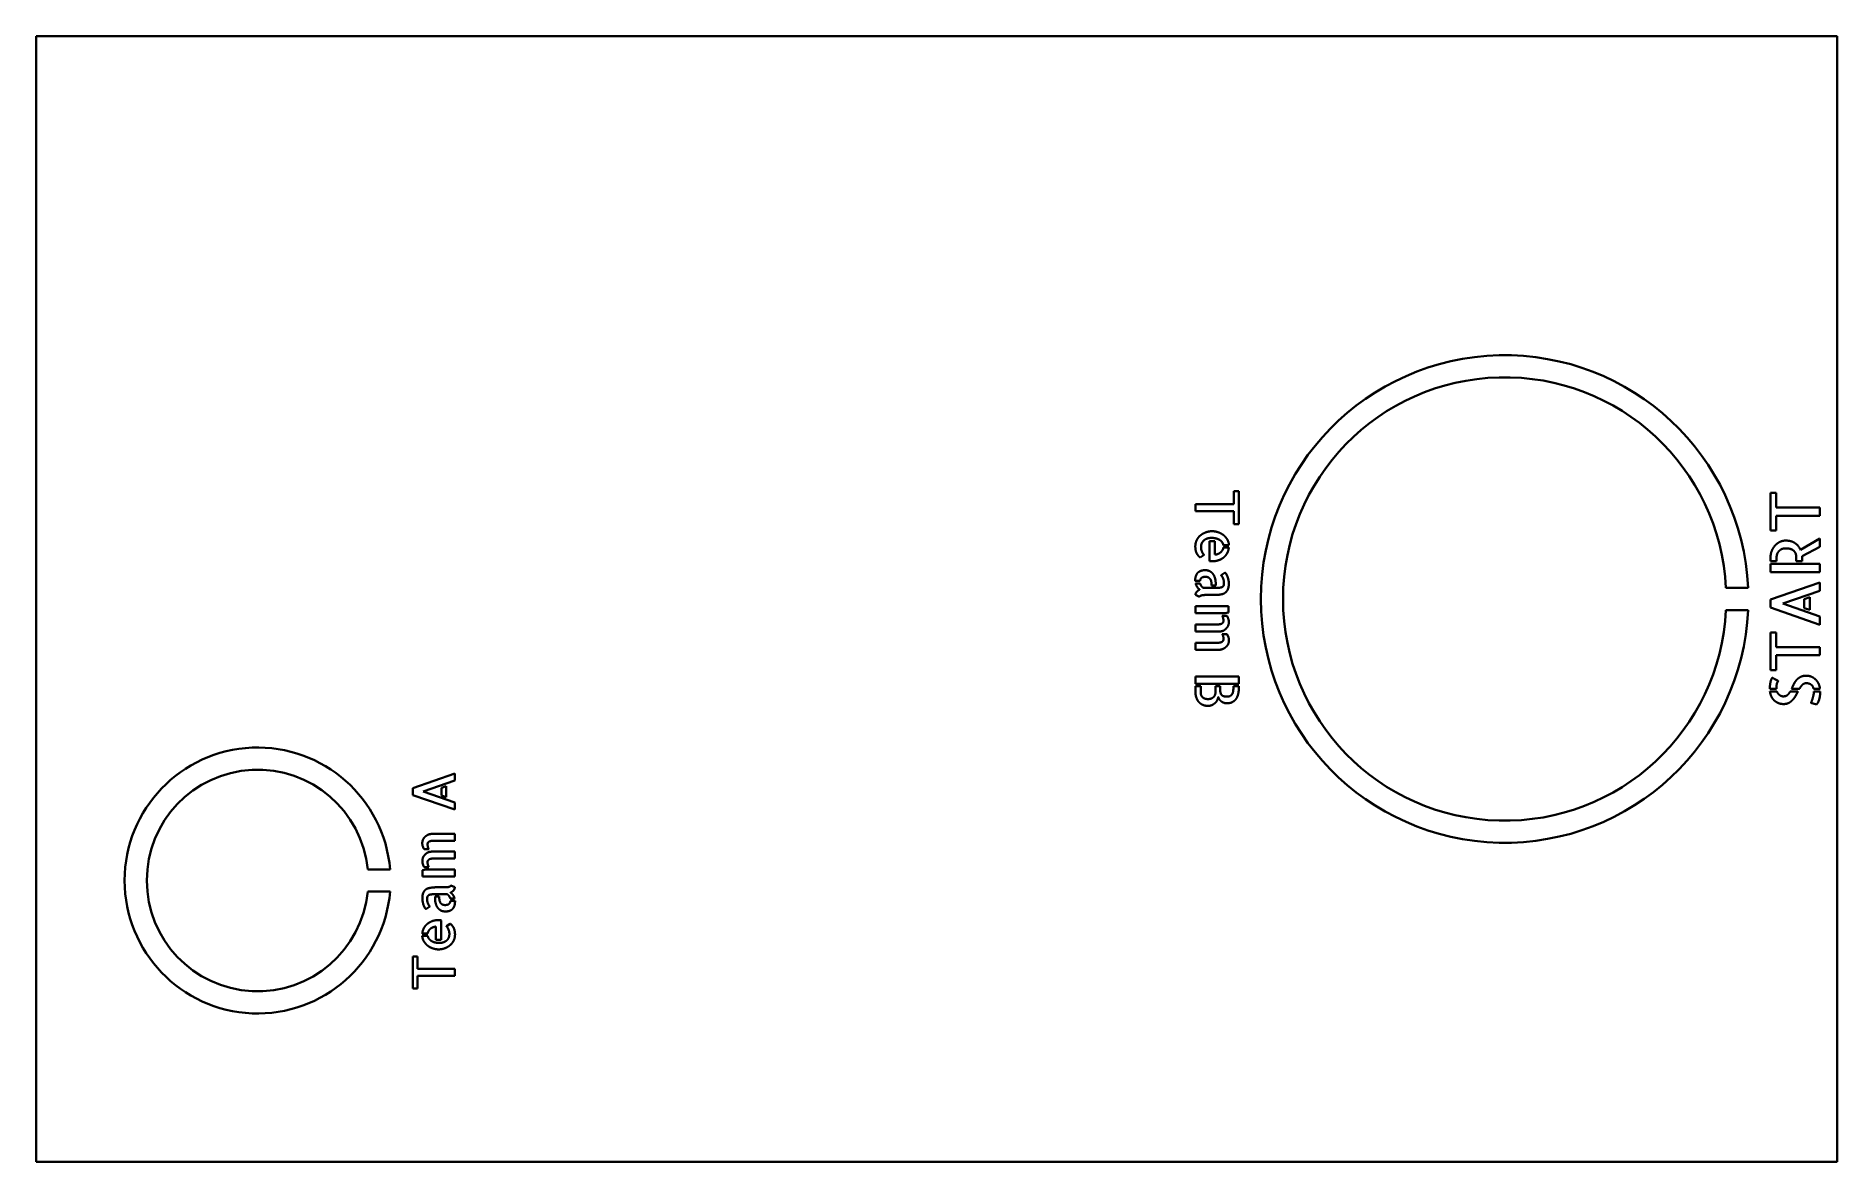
# Model space of a CAD drawing. Header units: inches. Extents: x 1 to 17, y -17 to -7.
import ezdxf

# ---------------------------------------------------------------- set-up
doc = ezdxf.new("R2010")
doc.units = ezdxf.units.IN
doc.header["$MEASUREMENT"] = 0
doc.layers.add('Visible', color=7, linetype='Continuous', lineweight=40)

msp = doc.modelspace()

# ---------------------------------------------------------------- linework, layer by layer
at = {"layer": 'Visible'}
for p, q in [((0.961, -17), (0.961, -7)), ((0.961, -7), (16.961, -7)), ((16.961, -17), (16.961, -7)), ((11.262, -11.22), (11.262, -11.157)), ((11.262, -11.157), (11.603, -11.157)), ((11.603, -11.157), (11.603, -11.042)), ((11.603, -11.042), (11.646, -11.042)), ((11.646, -11.042), (11.646, -11.334)), ((16.37, -11.391), (16.37, -11.057)), ((16.37, -11.057), (16.419, -11.057)), ((16.419, -11.057), (16.419, -11.188)), ((16.419, -11.188), (16.809, -11.188)), ((16.809, -11.188), (16.809, -11.26)), ((11.603, -11.22), (11.262, -11.22)), ((11.603, -11.334), (11.603, -11.22)), ((11.646, -11.334), (11.603, -11.334)), ((16.809, -11.26), (16.419, -11.26)), ((16.419, -11.26), (16.419, -11.391)), ((11.387, -11.663), (11.387, -11.485)), ((11.387, -11.485), (11.433, -11.485)), ((11.433, -11.485), (11.433, -11.605)), ((16.419, -11.391), (16.37, -11.391)), ((16.636, -11.563), (16.809, -11.463)), ((16.809, -11.463), (16.809, -11.538)), ((11.338, -11.609), (11.303, -11.632)), ((11.559, -11.521), (11.509, -11.521)), ((11.509, -11.542), (11.558, -11.542)), ((16.37, -11.665), (16.37, -11.634)), ((16.424, -11.665), (16.37, -11.665)), ((16.424, -11.636), (16.424, -11.665)), ((16.598, -11.665), (16.598, -11.624)), ((16.651, -11.665), (16.598, -11.665)), ((16.809, -11.538), (16.65, -11.621)), ((16.651, -11.631), (16.651, -11.665)), ((11.489, -11.788), (11.525, -11.765)), ((16.37, -11.761), (16.37, -11.689)), ((16.37, -11.689), (16.809, -11.689)), ((16.809, -11.761), (16.37, -11.761)), ((16.809, -11.689), (16.809, -11.761)), ((11.302, -11.84), (11.26, -11.84)), ((11.296, -11.981), (11.261, -11.964)), ((11.263, -11.861), (11.303, -11.861)), ((11.331, -11.901), (11.441, -11.901)), ((11.421, -11.964), (11.349, -11.964)), ((11.404, -11.88), (11.404, -11.869)), ((11.441, -11.88), (11.404, -11.88)), ((11.441, -11.857), (11.441, -11.88)), ((15.974, -11.902), (16.171, -11.902)), ((16.371, -12.004), (16.809, -11.852)), ((16.809, -11.926), (16.48, -12.039)), ((16.67, -12), (16.718, -11.983)), ((16.718, -11.983), (16.718, -12.097)), ((16.809, -11.852), (16.809, -11.926)), ((11.262, -12.127), (11.262, -12.064)), ((11.262, -12.064), (11.555, -12.064)), ((11.525, -12.127), (11.262, -12.127)), ((11.5, -12.149), (11.541, -12.149)), ((11.555, -12.121), (11.525, -12.127)), ((11.555, -12.064), (11.555, -12.121)), ((15.974, -12.098), (16.171, -12.098)), ((16.371, -12.075), (16.371, -12.004)), ((16.809, -12.229), (16.371, -12.075)), ((16.48, -12.039), (16.809, -12.154)), ((16.67, -12.08), (16.67, -12)), ((16.718, -12.097), (16.67, -12.08)), ((16.809, -12.154), (16.809, -12.229)), ((11.262, -12.289), (11.262, -12.226)), ((11.262, -12.226), (11.455, -12.226)), ((11.427, -12.289), (11.262, -12.289)), ((11.5, -12.311), (11.541, -12.311)), ((16.37, -12.631), (16.37, -12.297)), ((16.37, -12.297), (16.419, -12.297)), ((16.419, -12.297), (16.419, -12.428)), ((11.262, -12.452), (11.262, -12.389)), ((11.262, -12.389), (11.422, -12.389)), ((11.462, -12.452), (11.262, -12.452)), ((16.419, -12.428), (16.809, -12.428)), ((16.809, -12.428), (16.809, -12.5)), ((16.419, -12.631), (16.37, -12.631)), ((16.809, -12.5), (16.419, -12.5)), ((16.419, -12.5), (16.419, -12.631)), ((11.262, -12.689), (11.646, -12.689)), ((11.262, -12.752), (11.262, -12.689)), ((11.646, -12.752), (11.262, -12.752)), ((11.262, -12.833), (11.262, -12.773)), ((11.262, -12.773), (11.308, -12.773)), ((11.308, -12.773), (11.308, -12.83)), ((11.439, -12.825), (11.439, -12.773)), ((11.439, -12.773), (11.482, -12.773)), ((11.482, -12.773), (11.482, -12.798)), ((11.598, -12.793), (11.598, -12.773)), ((11.598, -12.773), (11.646, -12.773)), ((11.646, -12.689), (11.646, -12.752)), ((11.646, -12.773), (11.646, -12.8)), ((16.423, -12.797), (16.363, -12.797)), ((16.628, -12.797), (16.558, -12.797)), ((16.81, -12.797), (16.753, -12.797)), ((16.365, -12.821), (16.427, -12.821)), ((16.546, -12.821), (16.614, -12.821)), ((16.78, -12.936), (16.729, -12.923)), ((16.755, -12.823), (16.755, -12.821)), ((16.755, -12.821), (16.812, -12.821)), ((16.812, -12.821), (16.812, -12.822)), ((4.308, -13.68), (4.681, -13.55)), ((4.681, -13.55), (4.681, -13.613)), ((4.308, -13.741), (4.308, -13.68)), ((4.681, -13.871), (4.308, -13.741)), ((4.681, -13.613), (4.401, -13.71)), ((4.401, -13.71), (4.681, -13.808)), ((4.562, -13.677), (4.603, -13.662)), ((4.562, -13.745), (4.562, -13.677)), ((4.603, -13.759), (4.562, -13.745)), ((4.603, -13.662), (4.603, -13.759)), ((4.681, -13.808), (4.681, -13.871)), ((4.449, -14.223), (4.409, -14.223)), ((4.486, -14.086), (4.681, -14.086)), ((4.681, -14.147), (4.525, -14.147)), ((4.681, -14.086), (4.681, -14.147)), ((4.449, -14.381), (4.409, -14.381)), ((4.681, -14.305), (4.493, -14.305)), ((4.52, -14.244), (4.681, -14.244)), ((4.681, -14.244), (4.681, -14.305)), ((3.908, -14.402), (4.106, -14.402)), ((4.395, -14.408), (4.424, -14.402)), ((4.395, -14.464), (4.395, -14.408)), ((4.681, -14.464), (4.395, -14.464)), ((4.424, -14.402), (4.681, -14.402)), ((4.647, -14.544), (4.681, -14.56)), ((4.681, -14.402), (4.681, -14.464)), ((3.908, -14.598), (4.106, -14.598)), ((4.613, -14.622), (4.506, -14.622)), ((4.506, -14.665), (4.506, -14.643)), ((4.506, -14.643), (4.543, -14.643)), ((4.526, -14.56), (4.596, -14.56)), ((4.543, -14.643), (4.543, -14.654)), ((4.679, -14.661), (4.641, -14.661)), ((4.642, -14.682), (4.683, -14.682)), ((4.46, -14.732), (4.425, -14.755)), ((4.559, -14.854), (4.559, -15.027)), ((4.44, -14.972), (4.392, -14.972)), ((4.392, -14.992), (4.441, -14.992)), ((4.514, -15.027), (4.514, -14.91)), ((4.559, -15.027), (4.514, -15.027)), ((4.607, -14.907), (4.641, -14.884)), ((4.307, -15.458), (4.307, -15.174)), ((4.307, -15.174), (4.349, -15.174)), ((4.349, -15.174), (4.349, -15.286)), ((4.349, -15.286), (4.681, -15.286)), ((4.681, -15.347), (4.349, -15.347)), ((4.349, -15.347), (4.349, -15.458)), ((4.681, -15.286), (4.681, -15.347)), ((4.349, -15.458), (4.307, -15.458)), ((0.961, -17), (16.961, -17))]:
    msp.add_line(p, q, dxfattribs=at)
for centre, radius, start, end in [((14.008, -12), 2.165, 2.6053, 357.3947), ((14.008, -12), 1.969, 2.866, 357.134), ((2.929, -14.5), 1.181, 4.7802, 355.2198), ((2.929, -14.5), 0.984, 5.7392, 354.2608)]:
    msp.add_arc(centre, radius, start, end, dxfattribs=at)
for points in [[(11.26, -11.533), (11.26, -11.505), (11.271, -11.48)], [(11.271, -11.48), (11.283, -11.455), (11.303, -11.437)], [(11.303, -11.437), (11.324, -11.419), (11.351, -11.409)], [(11.318, -11.503), (11.311, -11.518), (11.311, -11.54)], [(11.339, -11.477), (11.326, -11.488), (11.318, -11.503)], [(11.369, -11.462), (11.351, -11.467), (11.339, -11.477)], [(11.351, -11.409), (11.378, -11.398), (11.409, -11.398)], [(11.407, -11.457), (11.386, -11.457), (11.369, -11.462)], [(11.434, -11.46), (11.418, -11.457), (11.407, -11.457)], [(11.409, -11.398), (11.439, -11.398), (11.465, -11.408)], [(11.466, -11.47), (11.45, -11.463), (11.434, -11.46)], [(11.465, -11.408), (11.492, -11.418), (11.512, -11.434)], [(11.493, -11.489), (11.481, -11.477), (11.466, -11.47)], [(11.509, -11.521), (11.505, -11.502), (11.493, -11.489)], [(11.512, -11.434), (11.532, -11.451), (11.545, -11.473)], [(11.545, -11.473), (11.557, -11.495), (11.559, -11.521)], [(16.406, -11.53), (16.424, -11.508), (16.449, -11.495)], [(16.449, -11.495), (16.474, -11.481), (16.506, -11.481)], [(16.506, -11.481), (16.554, -11.481), (16.587, -11.503)], [(16.587, -11.503), (16.62, -11.525), (16.636, -11.563)], [(11.271, -11.592), (11.26, -11.569), (11.26, -11.533)], [(11.303, -11.632), (11.282, -11.615), (11.271, -11.592)], [(11.311, -11.54), (11.311, -11.546), (11.312, -11.554)], [(11.312, -11.554), (11.313, -11.563), (11.317, -11.573)], [(11.317, -11.573), (11.32, -11.582), (11.325, -11.592)], [(11.325, -11.592), (11.331, -11.602), (11.338, -11.609)], [(11.412, -11.665), (11.4, -11.665), (11.387, -11.663)], [(11.465, -11.656), (11.44, -11.665), (11.412, -11.665)], [(11.433, -11.605), (11.447, -11.605), (11.459, -11.601)], [(11.459, -11.601), (11.472, -11.596), (11.482, -11.588)], [(11.511, -11.632), (11.491, -11.648), (11.465, -11.656)], [(11.482, -11.588), (11.493, -11.579), (11.5, -11.568)], [(11.5, -11.568), (11.508, -11.556), (11.509, -11.542)], [(11.543, -11.593), (11.53, -11.616), (11.511, -11.632)], [(11.558, -11.542), (11.555, -11.57), (11.543, -11.593)], [(16.37, -11.634), (16.37, -11.606), (16.379, -11.579)], [(16.379, -11.579), (16.388, -11.552), (16.406, -11.53)], [(16.433, -11.591), (16.424, -11.608), (16.424, -11.636)], [(16.455, -11.566), (16.442, -11.575), (16.433, -11.591)], [(16.481, -11.553), (16.467, -11.556), (16.455, -11.566)], [(16.506, -11.55), (16.495, -11.55), (16.481, -11.553)], [(16.551, -11.557), (16.533, -11.55), (16.506, -11.55)], [(16.579, -11.574), (16.569, -11.563), (16.551, -11.557)], [(16.594, -11.598), (16.589, -11.585), (16.579, -11.574)], [(16.598, -11.624), (16.598, -11.611), (16.594, -11.598)], [(16.65, -11.621), (16.65, -11.623), (16.65, -11.625)], [(16.65, -11.625), (16.651, -11.627), (16.651, -11.631)], [(11.259, -11.833), (11.259, -11.816), (11.264, -11.799)], [(11.26, -11.84), (11.259, -11.838), (11.259, -11.833)], [(11.264, -11.799), (11.269, -11.783), (11.279, -11.77)], [(11.279, -11.77), (11.289, -11.758), (11.307, -11.751)], [(11.315, -11.812), (11.304, -11.822), (11.302, -11.84)], [(11.307, -11.751), (11.324, -11.744), (11.349, -11.744)], [(11.35, -11.803), (11.327, -11.803), (11.315, -11.812)], [(11.349, -11.744), (11.373, -11.744), (11.39, -11.754)], [(11.378, -11.809), (11.367, -11.803), (11.35, -11.803)], [(11.394, -11.825), (11.388, -11.816), (11.378, -11.809)], [(11.39, -11.754), (11.408, -11.764), (11.419, -11.78)], [(11.402, -11.847), (11.4, -11.835), (11.394, -11.825)], [(11.419, -11.78), (11.43, -11.796), (11.435, -11.816)], [(11.435, -11.816), (11.441, -11.836), (11.441, -11.857)], [(11.496, -11.798), (11.491, -11.791), (11.489, -11.788)], [(11.505, -11.813), (11.501, -11.804), (11.496, -11.798)], [(11.511, -11.831), (11.509, -11.821), (11.505, -11.813)], [(11.514, -11.853), (11.514, -11.842), (11.511, -11.831)], [(11.525, -11.765), (11.53, -11.77), (11.536, -11.78)], [(11.536, -11.78), (11.542, -11.791), (11.547, -11.804)], [(11.547, -11.804), (11.552, -11.818), (11.555, -11.834)], [(11.555, -11.834), (11.558, -11.849), (11.558, -11.867)], [(11.261, -11.964), (11.261, -11.958), (11.264, -11.95)], [(11.278, -11.895), (11.268, -11.88), (11.263, -11.861)], [(11.264, -11.95), (11.268, -11.943), (11.273, -11.936)], [(11.273, -11.936), (11.279, -11.929), (11.286, -11.924)], [(11.301, -11.916), (11.288, -11.911), (11.278, -11.895)], [(11.286, -11.924), (11.293, -11.919), (11.301, -11.916)], [(11.305, -11.972), (11.298, -11.975), (11.296, -11.981)], [(11.303, -11.861), (11.306, -11.874), (11.313, -11.884)], [(11.32, -11.967), (11.312, -11.969), (11.305, -11.972)], [(11.313, -11.884), (11.321, -11.894), (11.331, -11.901)], [(11.337, -11.965), (11.328, -11.965), (11.32, -11.967)], [(11.349, -11.964), (11.345, -11.964), (11.337, -11.965)], [(11.404, -11.869), (11.404, -11.858), (11.402, -11.847)], [(11.457, -11.963), (11.439, -11.964), (11.421, -11.964)], [(11.441, -11.901), (11.466, -11.901), (11.482, -11.899)], [(11.494, -11.958), (11.476, -11.962), (11.457, -11.963)], [(11.482, -11.899), (11.497, -11.896), (11.504, -11.89)], [(11.524, -11.945), (11.512, -11.955), (11.494, -11.958)], [(11.504, -11.89), (11.511, -11.884), (11.513, -11.875)], [(11.513, -11.875), (11.514, -11.865), (11.514, -11.853)], [(11.544, -11.924), (11.537, -11.936), (11.524, -11.945)], [(11.554, -11.897), (11.551, -11.912), (11.544, -11.924)], [(11.558, -11.867), (11.558, -11.882), (11.554, -11.897)], [(11.508, -12.173), (11.505, -12.161), (11.5, -12.149)], [(11.541, -12.149), (11.548, -12.161), (11.553, -12.176)], [(11.453, -12.29), (11.44, -12.289), (11.427, -12.289)], [(11.476, -12.289), (11.465, -12.29), (11.453, -12.29)], [(11.455, -12.226), (11.471, -12.226), (11.484, -12.223)], [(11.498, -12.285), (11.488, -12.288), (11.476, -12.289)], [(11.484, -12.223), (11.496, -12.22), (11.503, -12.213)], [(11.518, -12.276), (11.509, -12.283), (11.498, -12.285)], [(11.509, -12.338), (11.507, -12.326), (11.5, -12.311)], [(11.503, -12.213), (11.51, -12.206), (11.51, -12.191)], [(11.51, -12.191), (11.51, -12.185), (11.508, -12.173)], [(11.548, -12.244), (11.538, -12.261), (11.518, -12.276)], [(11.541, -12.311), (11.549, -12.325), (11.554, -12.339)], [(11.558, -12.204), (11.558, -12.228), (11.548, -12.244)], [(11.553, -12.176), (11.558, -12.19), (11.558, -12.204)], [(11.422, -12.389), (11.439, -12.389), (11.455, -12.389)], [(11.455, -12.389), (11.471, -12.389), (11.484, -12.386)], [(11.501, -12.445), (11.483, -12.452), (11.462, -12.452)], [(11.484, -12.386), (11.496, -12.383), (11.503, -12.376)], [(11.531, -12.427), (11.518, -12.439), (11.501, -12.445)], [(11.503, -12.376), (11.51, -12.369), (11.51, -12.354)], [(11.51, -12.354), (11.51, -12.35), (11.509, -12.338)], [(11.552, -12.4), (11.545, -12.415), (11.531, -12.427)], [(11.559, -12.366), (11.559, -12.384), (11.552, -12.4)], [(11.554, -12.339), (11.559, -12.354), (11.559, -12.366)], [(11.482, -12.798), (11.482, -12.81), (11.482, -12.822)], [(11.593, -12.832), (11.598, -12.817), (11.598, -12.793)], [(11.646, -12.8), (11.646, -12.824), (11.64, -12.847)], [(16.363, -12.797), (16.364, -12.77), (16.369, -12.743)], [(16.369, -12.743), (16.374, -12.716), (16.385, -12.699)], [(16.385, -12.699), (16.392, -12.703), (16.402, -12.708)], [(16.402, -12.708), (16.411, -12.713), (16.419, -12.717)], [(16.419, -12.717), (16.427, -12.721), (16.432, -12.724)], [(16.424, -12.766), (16.422, -12.778), (16.423, -12.797)], [(16.428, -12.747), (16.426, -12.754), (16.424, -12.766)], [(16.434, -12.735), (16.431, -12.739), (16.428, -12.747)], [(16.432, -12.724), (16.438, -12.727), (16.438, -12.727)], [(16.438, -12.727), (16.437, -12.73), (16.434, -12.735)], [(16.558, -12.797), (16.567, -12.777), (16.577, -12.756)], [(16.577, -12.756), (16.587, -12.736), (16.602, -12.719)], [(16.602, -12.719), (16.616, -12.703), (16.637, -12.692)], [(16.653, -12.761), (16.64, -12.775), (16.628, -12.797)], [(16.637, -12.692), (16.658, -12.681), (16.689, -12.681)], [(16.688, -12.748), (16.667, -12.748), (16.653, -12.761)], [(16.753, -12.797), (16.741, -12.748), (16.688, -12.748)], [(16.689, -12.681), (16.71, -12.681), (16.731, -12.689)], [(16.731, -12.689), (16.751, -12.697), (16.767, -12.712)], [(16.767, -12.712), (16.784, -12.726), (16.795, -12.748)], [(16.795, -12.748), (16.806, -12.769), (16.81, -12.797)], [(11.263, -12.847), (11.262, -12.837), (11.262, -12.833)], [(11.267, -12.869), (11.263, -12.856), (11.263, -12.847)], [(11.278, -12.896), (11.271, -12.882), (11.267, -12.869)], [(11.297, -12.921), (11.285, -12.91), (11.278, -12.896)], [(11.328, -12.941), (11.309, -12.933), (11.297, -12.921)], [(11.308, -12.83), (11.308, -12.857), (11.325, -12.873)], [(11.325, -12.873), (11.343, -12.889), (11.373, -12.889)], [(11.373, -12.949), (11.347, -12.949), (11.328, -12.941)], [(11.373, -12.889), (11.401, -12.889), (11.42, -12.873)], [(11.41, -12.941), (11.394, -12.949), (11.373, -12.949)], [(11.438, -12.921), (11.427, -12.933), (11.41, -12.941)], [(11.42, -12.873), (11.439, -12.856), (11.439, -12.825)], [(11.456, -12.896), (11.45, -12.91), (11.438, -12.921)], [(11.464, -12.87), (11.462, -12.882), (11.456, -12.896)], [(11.472, -12.89), (11.466, -12.88), (11.464, -12.87)], [(11.489, -12.908), (11.479, -12.9), (11.472, -12.89)], [(11.482, -12.822), (11.483, -12.833), (11.488, -12.844)], [(11.488, -12.844), (11.493, -12.854), (11.505, -12.861)], [(11.512, -12.921), (11.499, -12.916), (11.489, -12.908)], [(11.505, -12.861), (11.518, -12.867), (11.541, -12.867)], [(11.541, -12.926), (11.525, -12.926), (11.512, -12.921)], [(11.541, -12.867), (11.551, -12.867), (11.561, -12.865)], [(11.589, -12.916), (11.569, -12.926), (11.541, -12.926)], [(11.561, -12.865), (11.571, -12.862), (11.579, -12.854)], [(11.579, -12.854), (11.588, -12.847), (11.593, -12.832)], [(11.622, -12.888), (11.609, -12.905), (11.589, -12.916)], [(11.64, -12.847), (11.634, -12.87), (11.622, -12.888)], [(16.377, -12.864), (16.368, -12.844), (16.365, -12.821)], [(16.402, -12.9), (16.386, -12.885), (16.377, -12.864)], [(16.439, -12.924), (16.418, -12.915), (16.402, -12.9)], [(16.427, -12.821), (16.434, -12.84), (16.45, -12.853)], [(16.486, -12.933), (16.46, -12.933), (16.439, -12.924)], [(16.45, -12.853), (16.467, -12.865), (16.483, -12.865)], [(16.483, -12.865), (16.507, -12.865), (16.521, -12.853)], [(16.533, -12.923), (16.513, -12.933), (16.486, -12.933)], [(16.521, -12.853), (16.535, -12.84), (16.546, -12.821)], [(16.567, -12.896), (16.552, -12.912), (16.533, -12.923)], [(16.593, -12.86), (16.582, -12.88), (16.567, -12.896)], [(16.614, -12.821), (16.604, -12.841), (16.593, -12.86)], [(16.729, -12.923), (16.734, -12.915), (16.738, -12.902)], [(16.738, -12.902), (16.743, -12.89), (16.746, -12.876)], [(16.746, -12.876), (16.75, -12.862), (16.753, -12.848)], [(16.753, -12.848), (16.755, -12.835), (16.755, -12.823)], [(16.795, -12.912), (16.789, -12.926), (16.78, -12.936)], [(16.805, -12.882), (16.802, -12.898), (16.795, -12.912)], [(16.81, -12.852), (16.809, -12.867), (16.805, -12.882)], [(16.812, -12.822), (16.812, -12.837), (16.81, -12.852)], [(4.392, -14.169), (4.392, -14.152), (4.399, -14.137)], [(4.396, -14.195), (4.392, -14.181), (4.392, -14.169)], [(4.409, -14.223), (4.401, -14.21), (4.396, -14.195)], [(4.399, -14.137), (4.406, -14.121), (4.418, -14.11)], [(4.418, -14.11), (4.431, -14.099), (4.448, -14.092)], [(4.446, -14.16), (4.439, -14.167), (4.439, -14.181)], [(4.439, -14.181), (4.439, -14.185), (4.441, -14.196)], [(4.441, -14.196), (4.442, -14.208), (4.449, -14.223)], [(4.465, -14.15), (4.453, -14.153), (4.446, -14.16)], [(4.448, -14.092), (4.466, -14.086), (4.486, -14.086)], [(4.493, -14.147), (4.477, -14.147), (4.465, -14.15)], [(4.525, -14.147), (4.508, -14.147), (4.493, -14.147)], [(4.393, -14.327), (4.393, -14.304), (4.403, -14.288)], [(4.397, -14.355), (4.393, -14.341), (4.393, -14.327)], [(4.409, -14.381), (4.402, -14.369), (4.397, -14.355)], [(4.403, -14.288), (4.412, -14.272), (4.431, -14.257)], [(4.431, -14.257), (4.44, -14.251), (4.45, -14.248)], [(4.446, -14.319), (4.439, -14.326), (4.439, -14.339)], [(4.439, -14.339), (4.439, -14.345), (4.441, -14.357)], [(4.441, -14.357), (4.444, -14.369), (4.449, -14.381)], [(4.465, -14.308), (4.453, -14.311), (4.446, -14.319)], [(4.45, -14.248), (4.461, -14.245), (4.472, -14.244)], [(4.493, -14.305), (4.477, -14.305), (4.465, -14.308)], [(4.472, -14.244), (4.483, -14.244), (4.495, -14.244)], [(4.495, -14.244), (4.507, -14.244), (4.52, -14.244)], [(4.596, -14.56), (4.6, -14.56), (4.608, -14.56)], [(4.608, -14.56), (4.616, -14.559), (4.624, -14.558)], [(4.624, -14.558), (4.632, -14.556), (4.639, -14.553)], [(4.639, -14.553), (4.645, -14.55), (4.647, -14.544)], [(4.393, -14.656), (4.393, -14.641), (4.396, -14.626)], [(4.396, -14.688), (4.393, -14.672), (4.393, -14.656)], [(4.396, -14.626), (4.399, -14.612), (4.406, -14.6)], [(4.403, -14.717), (4.399, -14.703), (4.396, -14.688)], [(4.413, -14.74), (4.408, -14.73), (4.403, -14.717)], [(4.406, -14.6), (4.413, -14.588), (4.425, -14.579)], [(4.425, -14.579), (4.437, -14.57), (4.455, -14.567)], [(4.437, -14.648), (4.435, -14.657), (4.435, -14.669)], [(4.435, -14.669), (4.435, -14.68), (4.438, -14.69)], [(4.445, -14.633), (4.439, -14.639), (4.437, -14.648)], [(4.438, -14.69), (4.441, -14.7), (4.444, -14.708)], [(4.444, -14.708), (4.448, -14.717), (4.453, -14.723)], [(4.467, -14.624), (4.452, -14.627), (4.445, -14.633)], [(4.455, -14.567), (4.472, -14.563), (4.491, -14.562)], [(4.506, -14.622), (4.482, -14.622), (4.467, -14.624)], [(4.491, -14.562), (4.509, -14.56), (4.526, -14.56)], [(4.512, -14.705), (4.506, -14.685), (4.506, -14.665)], [(4.528, -14.74), (4.517, -14.725), (4.512, -14.705)], [(4.543, -14.654), (4.543, -14.664), (4.545, -14.675)], [(4.545, -14.675), (4.547, -14.686), (4.552, -14.696)], [(4.552, -14.696), (4.558, -14.705), (4.568, -14.712)], [(4.568, -14.712), (4.578, -14.718), (4.595, -14.718)], [(4.595, -14.718), (4.618, -14.718), (4.629, -14.709)], [(4.631, -14.639), (4.624, -14.629), (4.613, -14.622)], [(4.629, -14.709), (4.64, -14.699), (4.642, -14.682)], [(4.641, -14.661), (4.638, -14.649), (4.631, -14.639)], [(4.657, -14.6), (4.65, -14.605), (4.642, -14.608)], [(4.642, -14.608), (4.655, -14.613), (4.665, -14.628)], [(4.67, -14.589), (4.664, -14.595), (4.657, -14.6)], [(4.665, -14.628), (4.675, -14.643), (4.679, -14.661)], [(4.678, -14.574), (4.675, -14.582), (4.67, -14.589)], [(4.681, -14.56), (4.681, -14.567), (4.678, -14.574)], [(4.683, -14.688), (4.683, -14.705), (4.679, -14.721)], [(4.683, -14.682), (4.683, -14.684), (4.683, -14.688)], [(4.425, -14.755), (4.419, -14.75), (4.413, -14.74)], [(4.439, -14.884), (4.458, -14.869), (4.483, -14.86)], [(4.453, -14.723), (4.457, -14.729), (4.46, -14.732)], [(4.483, -14.86), (4.507, -14.852), (4.534, -14.852)], [(4.556, -14.766), (4.539, -14.756), (4.528, -14.74)], [(4.534, -14.852), (4.547, -14.852), (4.559, -14.854)], [(4.596, -14.775), (4.573, -14.775), (4.556, -14.766)], [(4.637, -14.769), (4.621, -14.775), (4.596, -14.775)], [(4.664, -14.75), (4.654, -14.762), (4.637, -14.769)], [(4.679, -14.721), (4.674, -14.737), (4.664, -14.75)], [(4.392, -14.972), (4.395, -14.944), (4.407, -14.922)], [(4.406, -15.039), (4.393, -15.017), (4.392, -14.992)], [(4.437, -15.077), (4.418, -15.06), (4.406, -15.039)], [(4.407, -14.922), (4.419, -14.9), (4.439, -14.884)], [(4.449, -14.947), (4.442, -14.958), (4.44, -14.972)], [(4.441, -14.992), (4.444, -15.011), (4.456, -15.023)], [(4.466, -14.927), (4.456, -14.936), (4.449, -14.947)], [(4.456, -15.023), (4.467, -15.035), (4.482, -15.042)], [(4.489, -14.915), (4.477, -14.919), (4.466, -14.927)], [(4.514, -14.91), (4.501, -14.91), (4.489, -14.915)], [(4.577, -15.05), (4.594, -15.045), (4.606, -15.035)], [(4.606, -15.035), (4.619, -15.025), (4.626, -15.01)], [(4.619, -14.923), (4.614, -14.914), (4.607, -14.907)], [(4.627, -14.942), (4.624, -14.933), (4.619, -14.923)], [(4.626, -15.01), (4.633, -14.995), (4.633, -14.974)], [(4.632, -14.96), (4.631, -14.951), (4.627, -14.942)], [(4.633, -14.974), (4.633, -14.968), (4.632, -14.96)], [(4.672, -15.032), (4.66, -15.057), (4.64, -15.074)], [(4.641, -14.884), (4.662, -14.901), (4.672, -14.923)], [(4.672, -14.923), (4.683, -14.946), (4.683, -14.98)], [(4.683, -14.98), (4.683, -15.008), (4.672, -15.032)], [(4.483, -15.102), (4.457, -15.093), (4.437, -15.077)], [(4.482, -15.042), (4.497, -15.049), (4.513, -15.052)], [(4.537, -15.112), (4.509, -15.112), (4.483, -15.102)], [(4.513, -15.052), (4.529, -15.055), (4.54, -15.055)], [(4.594, -15.101), (4.568, -15.112), (4.537, -15.112)], [(4.54, -15.055), (4.56, -15.055), (4.577, -15.05)], [(4.64, -15.074), (4.621, -15.091), (4.594, -15.101)]]:
    msp.add_open_spline(points, degree=2, dxfattribs=at)

doc.saveas('drawing.dxf')
